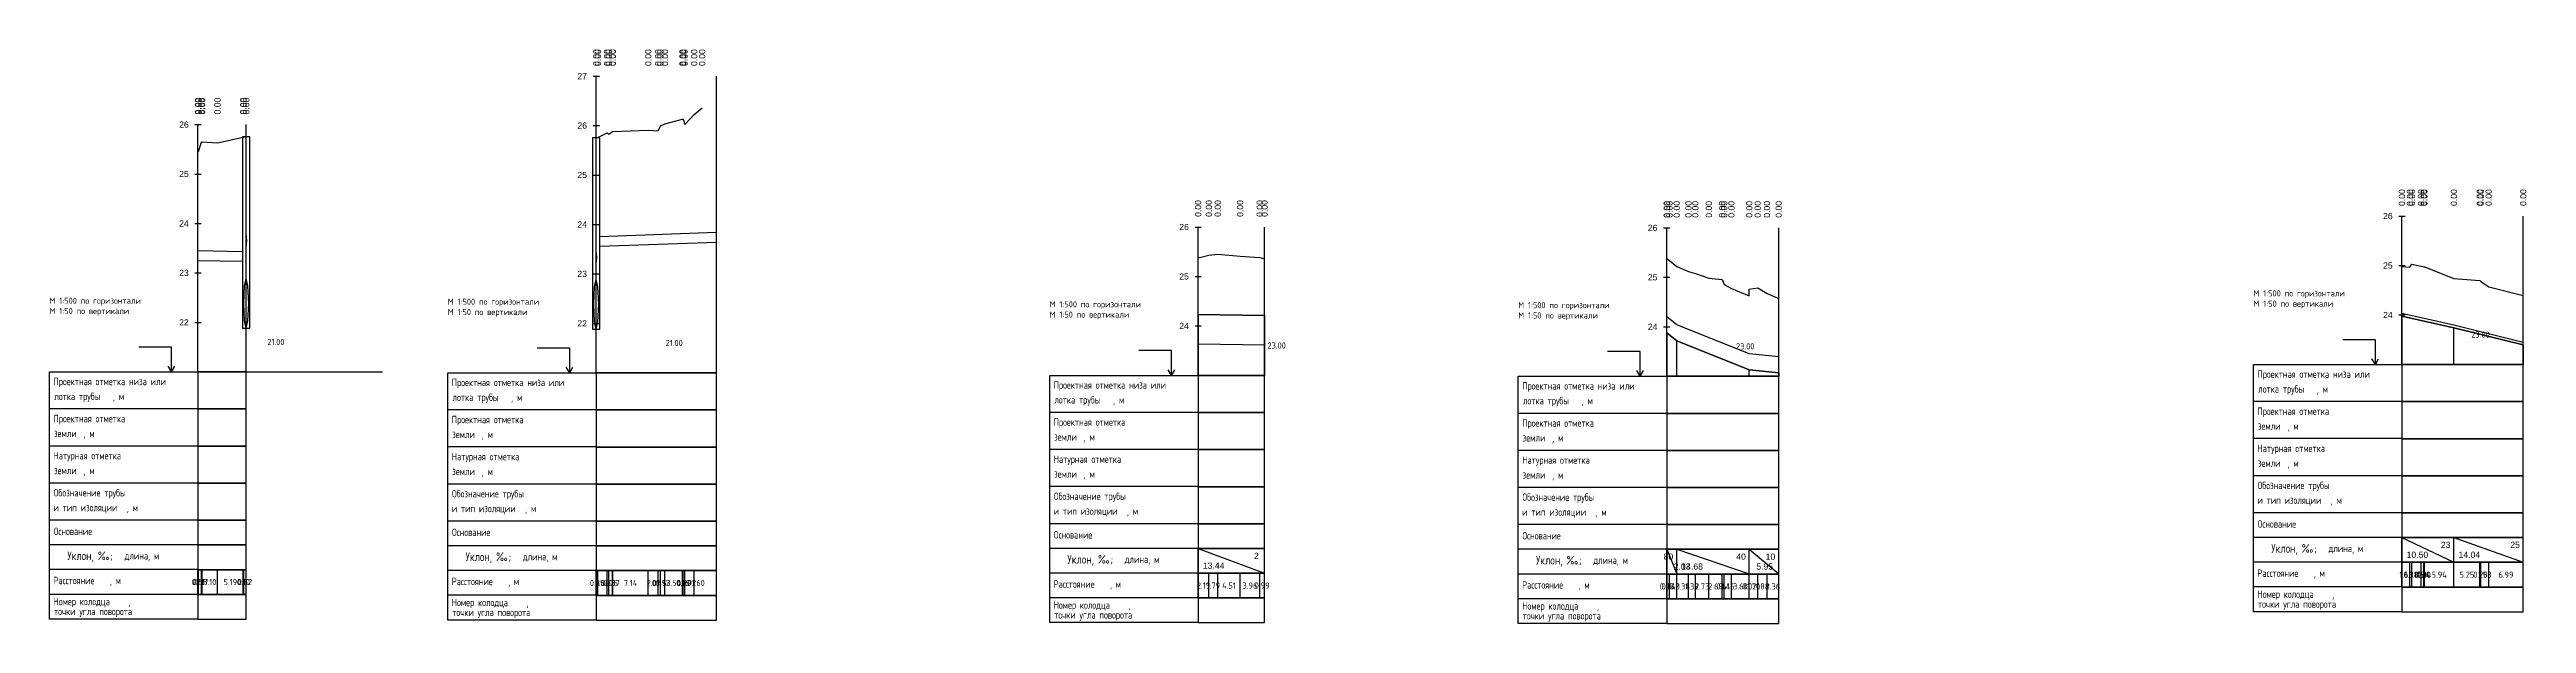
# Model space of a CAD drawing. Header units: metres. Extents: x 2491 to 4492, y 1184 to 2058.
# Drawn here: x 3991 to 4492, y 1191 to 1307 of the extents above; entities that cross this region are included whole.
import ezdxf
from ezdxf.enums import TextEntityAlignment as Align

# ---------------------------------------------------------------- set-up
doc = ezdxf.new("R2010")
doc.units = ezdxf.units.M
for name, color, linetype, lineweight in [('Сети_W1', 1, 'Continuous', 30), ('Сети_Вид.Профиля', 7, 'Continuous', 30), ('Сети_Вид.Профиля.Проектные.Данные', 1, 'Continuous', 30), ('Сети_Г1', 132, 'Continuous', 30), ('Сети_К2', 40, 'Continuous', 30), ('Сети_Т', 1, 'Continuous', 30)]:
    doc.layers.add(name, color=color, linetype=linetype, lineweight=lineweight)
doc.styles.get("Standard").update_dxf_attribs({"font": 'GOST_0.TTF'})

# ---------------------------------------------------------------- blocks, each defined once
blk = doc.blocks.new('Боковик Формы 2')
at = {"layer": 'Сети_Вид.Профиля'}
blk.add_lwpolyline([(0, 0), (0, -15), (0, -30), (0, -45), (0, -60), (0, -70), (0, -80), (0, -90), (0, -100), (-60, -100), (-60, 0)], close=True, dxfattribs=at)
for points in [[(-10.7, 0), (-10.7, 10), (-23.9, 10)], [(-10.7, 0), (-12.1, 2.3)], [(-10.7, 0), (-9.4, 2.3)], [(0, -15), (-60, -15)], [(0, -30), (-60, -30)], [(0, -45), (-60, -45)], [(0, -60), (-60, -60)], [(0, -70), (-60, -70)], [(0, -80), (-60, -80)], [(0, -90), (-60, -90)]]:
    blk.add_lwpolyline(points, dxfattribs=at)
at = {"color": 0, "linetype": 'Continuous'}
blk.add_text('Уклон, ‰;', height=3.5, dxfattribs=at).set_placement((-34.4, -74.4), align=Align.MIDDLE_RIGHT)
at = {"layer": 'Сети_Вид.Профиля'}
for s, p in [('Проектная отметка низа или', (-58.4, -5.4)), ('лотка трубы', (-58.1, -11.4)), ('м', (-32, -11.4)), ('Проектная отметка', (-58.4, -20.4)), (', ', (-34.4, -11.4)), ('земли', (-58.2, -26.4)), (', ', (-46.3, -26.4)), ('м', (-43.9, -26.4)), ('Натурная отметка', (-58.4, -35.4)), ('земли', (-58.2, -41.4)), ('м', (-43.9, -41.4)), ('Обозначение трубы', (-58.3, -50.4)), (', ', (-46.3, -41.4)), ('и тип изоляции', (-58.4, -56.4)), (', ', (-28.8, -56.4)), ('м', (-26.4, -56.4)), ('Основание', (-58.3, -66)), (' длина, м', (-31.2, -75.9)), ('Расстояние', (-58.4, -85.9)), (', ', (-35.6, -85.9)), ('м', (-33.3, -85.9)), ('Номер колодца', (-58.4, -94.4)), ('точки угла поворота', (-58.2, -98.4)), (',', (-28.2, -94.4))]:
    blk.add_text(s, height=3, dxfattribs=at).set_placement(p)

msp = doc.modelspace()

# ---------------------------------------------------------------- linework, layer by layer
at = {"color": 7, "linetype": 'Continuous', "lineweight": -3}
for p, q in [((4031.15, 1269.56), (4031.12, 1268.86)), ((4031.12, 1268.86), (4031.15, 1268.15)), ((4031.22, 1269.86), (4031.15, 1269.56)), ((4031.15, 1268.15), (4031.22, 1267.86)), ((4031.29, 1269.56), (4031.22, 1269.86)), ((4031.22, 1267.86), (4031.29, 1268.15)), ((4031.32, 1268.86), (4031.29, 1269.56)), ((4031.29, 1268.15), (4031.32, 1268.86)), ((4101.95, 1266.46), (4101.88, 1266.17)), ((4102.02, 1266.17), (4101.95, 1266.46)), ((4101.88, 1266.17), (4101.85, 1265.46)), ((4101.85, 1265.46), (4101.88, 1264.75)), ((4101.88, 1264.75), (4101.95, 1264.46)), ((4101.95, 1264.46), (4102.02, 1264.75)), ((4102.05, 1265.46), (4102.02, 1266.17)), ((4102.02, 1264.75), (4102.05, 1265.46)), ((4030.72, 1256.15), (4030.87, 1259.69)), ((4030.87, 1259.69), (4031.22, 1261.15)), ((4031.57, 1259.69), (4031.22, 1261.15)), ((4031.72, 1256.15), (4031.57, 1259.69)), ((4101.45, 1255.96), (4101.6, 1259.49)), ((4101.6, 1259.49), (4101.95, 1260.96)), ((4102.3, 1259.49), (4101.95, 1260.96)), ((4102.45, 1255.96), (4102.3, 1259.49)), ((4030.87, 1252.62), (4030.72, 1256.15)), ((4031.22, 1251.15), (4030.87, 1252.62)), ((4031.22, 1251.15), (4031.57, 1252.62)), ((4031.57, 1252.62), (4031.72, 1256.15)), ((4101.6, 1252.42), (4101.45, 1255.96)), ((4101.95, 1250.96), (4101.6, 1252.42)), ((4101.95, 1250.96), (4102.3, 1252.42)), ((4102.3, 1252.42), (4102.45, 1255.96))]:
    msp.add_line(p, q, dxfattribs=at)
msp.add_line((4031.22, 1242.31), (4058.75, 1242.31))
at = {"layer": 'Сети_W1', "color": 1, "linetype": 'Continuous', "lineweight": 30}
for p, q in [((4477.35, 1251.71), (4466.85, 1254.09)), ((4477.35, 1251.21), (4466.85, 1253.59)), ((4491.38, 1248.27), (4477.35, 1251.71)), ((4491.38, 1247.77), (4477.35, 1251.21))]:
    msp.add_line(p, q, dxfattribs=at)
at = {"layer": 'Сети_Вид.Профиля', "color": 7, "linetype": 'Continuous', "lineweight": 30}
for p, q in [((4101.33, 1302.11), (4102.58, 1302.11)), ((4101.95, 1242.11), (4101.95, 1302.11)), ((4126.25, 1242.11), (4126.25, 1302.11)), ((4020.85, 1292.31), (4022.1, 1292.31)), ((4021.47, 1242.31), (4021.47, 1292.31)), ((4031.22, 1242.31), (4031.22, 1292.31)), ((4101.33, 1292.11), (4102.58, 1292.11)), ((4020.85, 1282.31), (4022.1, 1282.31)), ((4101.33, 1282.11), (4102.58, 1282.11)), ((4020.85, 1272.31), (4022.1, 1272.31)), ((4101.33, 1272.11), (4102.58, 1272.11)), ((4222.96, 1271.59), (4224.21, 1271.59)), ((4223.58, 1241.59), (4223.58, 1271.59)), ((4237.02, 1241.59), (4237.02, 1271.59)), ((4317.65, 1271.42), (4318.9, 1271.42)), ((4318.27, 1241.42), (4318.27, 1271.42)), ((4340.91, 1241.42), (4340.91, 1271.42)), ((4466.23, 1273.8), (4467.48, 1273.8)), ((4466.85, 1243.8), (4466.85, 1273.8)), ((4491.38, 1243.8), (4491.38, 1273.8)), ((4020.85, 1262.31), (4022.1, 1262.31)), ((4101.33, 1262.11), (4102.58, 1262.11)), ((4222.96, 1261.59), (4224.21, 1261.59)), ((4317.65, 1261.42), (4318.9, 1261.42)), ((4466.23, 1263.8), (4467.48, 1263.8)), ((4020.85, 1252.31), (4022.1, 1252.31)), ((4101.33, 1252.11), (4102.58, 1252.11)), ((4222.96, 1251.59), (4224.21, 1251.59)), ((4317.65, 1251.42), (4318.9, 1251.42)), ((4466.23, 1253.8), (4467.48, 1253.8)), ((4021.47, 1242.31), (4031.22, 1242.31)), ((4101.95, 1242.11), (4126.25, 1242.11)), ((4223.58, 1241.59), (4237.02, 1241.59)), ((4318.27, 1241.42), (4340.91, 1241.42)), ((4466.85, 1243.8), (4491.38, 1243.8)), ((4021.47, 1197.29), (4021.47, 1202.29)), ((4021.6, 1197.29), (4021.6, 1202.29)), ((4022.15, 1197.29), (4022.15, 1202.29)), ((4022.31, 1197.29), (4022.31, 1202.29)), ((4025.42, 1197.29), (4025.42, 1202.29)), ((4030.61, 1197.29), (4030.61, 1202.29)), ((4030.7, 1197.29), (4030.7, 1202.29)), ((4101.95, 1197.1), (4101.95, 1202.1)), ((4102.3, 1197.1), (4102.3, 1202.1)), ((4104.16, 1197.1), (4104.16, 1202.1)), ((4104.49, 1197.1), (4104.49, 1202.1)), ((4105.24, 1197.1), (4105.24, 1202.1)), ((4105.31, 1197.1), (4105.31, 1202.1)), ((4112.46, 1197.1), (4112.46, 1202.1)), ((4114.47, 1197.1), (4114.47, 1202.1)), ((4114.92, 1197.1), (4114.92, 1202.1)), ((4115.84, 1197.1), (4115.84, 1202.1)), ((4119.38, 1197.1), (4119.38, 1202.1)), ((4119.54, 1197.1), (4119.54, 1202.1)), ((4119.83, 1197.1), (4119.83, 1202.1)), ((4121.75, 1197.1), (4121.75, 1202.1)), ((4223.58, 1196.58), (4223.58, 1201.58)), ((4225.77, 1196.58), (4225.77, 1201.58)), ((4227.56, 1196.58), (4227.56, 1201.58)), ((4232.07, 1196.58), (4232.07, 1201.58)), ((4236.03, 1196.58), (4236.03, 1201.58)), ((4318.27, 1196.41), (4318.27, 1201.41)), ((4318.35, 1196.41), (4318.35, 1201.41)), ((4318.86, 1196.41), (4318.86, 1201.41)), ((4320.29, 1196.41), (4320.29, 1201.41)), ((4322.68, 1196.41), (4322.68, 1201.41)), ((4324.07, 1196.41), (4324.07, 1201.41)), ((4326.8, 1196.41), (4326.8, 1201.41)), ((4329.49, 1196.41), (4329.49, 1201.41)), ((4329.9, 1196.41), (4329.9, 1201.41)), ((4331.36, 1196.41), (4331.36, 1201.41)), ((4334.96, 1196.41), (4334.96, 1201.41)), ((4334.97, 1196.41), (4334.97, 1201.41)), ((4336.67, 1196.41), (4336.67, 1201.41)), ((4338.55, 1196.41), (4338.55, 1201.41)), ((4466.85, 1198.78), (4466.85, 1203.78)), ((4468.48, 1198.78), (4468.48, 1203.78)), ((4468.86, 1198.78), (4468.86, 1203.78)), ((4470.72, 1198.78), (4470.72, 1203.78)), ((4471.26, 1198.78), (4471.26, 1203.78)), ((4471.3, 1198.78), (4471.3, 1203.78)), ((4471.41, 1198.78), (4471.41, 1203.78)), ((4477.35, 1198.78), (4477.35, 1203.78)), ((4482.6, 1198.78), (4482.6, 1203.78)), ((4482.81, 1198.78), (4482.81, 1203.78)), ((4484.39, 1198.78), (4484.39, 1203.78))]:
    msp.add_line(p, q, dxfattribs=at)
for points in [[(4021.47, 1234.79), (4031.22, 1234.79), (4031.22, 1242.29), (4021.47, 1242.29)], [(4101.95, 1234.6), (4126.25, 1234.6), (4126.25, 1242.1), (4101.95, 1242.1)], [(4223.58, 1234.08), (4237.02, 1234.08), (4237.02, 1241.58), (4223.58, 1241.58)], [(4318.27, 1233.91), (4340.91, 1233.91), (4340.91, 1241.41), (4318.27, 1241.41)], [(4466.85, 1236.28), (4491.38, 1236.28), (4491.38, 1243.78), (4466.85, 1243.78)], [(4021.47, 1227.29), (4031.22, 1227.29), (4031.22, 1234.79), (4021.47, 1234.79)], [(4101.95, 1227.1), (4126.25, 1227.1), (4126.25, 1234.6), (4101.95, 1234.6)], [(4223.58, 1226.58), (4237.02, 1226.58), (4237.02, 1234.08), (4223.58, 1234.08)], [(4318.27, 1226.41), (4340.91, 1226.41), (4340.91, 1233.91), (4318.27, 1233.91)], [(4466.85, 1228.78), (4491.38, 1228.78), (4491.38, 1236.28), (4466.85, 1236.28)], [(4021.47, 1219.79), (4031.22, 1219.79), (4031.22, 1227.29), (4021.47, 1227.29)], [(4101.95, 1219.6), (4126.25, 1219.6), (4126.25, 1227.1), (4101.95, 1227.1)], [(4223.58, 1219.08), (4237.02, 1219.08), (4237.02, 1226.58), (4223.58, 1226.58)], [(4318.27, 1218.91), (4340.91, 1218.91), (4340.91, 1226.41), (4318.27, 1226.41)], [(4466.85, 1221.28), (4491.38, 1221.28), (4491.38, 1228.78), (4466.85, 1228.78)], [(4021.47, 1212.29), (4031.22, 1212.29), (4031.22, 1219.79), (4021.47, 1219.79)], [(4101.95, 1212.1), (4126.25, 1212.1), (4126.25, 1219.6), (4101.95, 1219.6)], [(4223.58, 1211.58), (4237.02, 1211.58), (4237.02, 1219.08), (4223.58, 1219.08)], [(4318.27, 1211.41), (4340.91, 1211.41), (4340.91, 1218.91), (4318.27, 1218.91)], [(4466.85, 1213.78), (4491.38, 1213.78), (4491.38, 1221.28), (4466.85, 1221.28)], [(4021.47, 1207.29), (4031.22, 1207.29), (4031.22, 1212.29), (4021.47, 1212.29)], [(4101.95, 1207.1), (4126.25, 1207.1), (4126.25, 1212.1), (4101.95, 1212.1)], [(4223.58, 1206.58), (4237.02, 1206.58), (4237.02, 1211.58), (4223.58, 1211.58)], [(4318.27, 1206.41), (4340.91, 1206.41), (4340.91, 1211.41), (4318.27, 1211.41)], [(4466.85, 1208.78), (4491.38, 1208.78), (4491.38, 1213.78), (4466.85, 1213.78)], [(4021.47, 1202.29), (4031.22, 1202.29), (4031.22, 1207.29), (4021.47, 1207.29)], [(4101.95, 1202.1), (4126.25, 1202.1), (4126.25, 1207.1), (4101.95, 1207.1)], [(4223.58, 1201.58), (4237.02, 1201.58), (4237.02, 1206.58), (4223.58, 1206.58)], [(4318.27, 1201.41), (4340.91, 1201.41), (4340.91, 1206.41), (4318.27, 1206.41)], [(4466.85, 1203.78), (4491.38, 1203.78), (4491.38, 1208.78), (4466.85, 1208.78)], [(4021.47, 1197.29), (4031.22, 1197.29), (4031.22, 1202.29), (4021.47, 1202.29)], [(4101.95, 1197.1), (4126.25, 1197.1), (4126.25, 1202.1), (4101.95, 1202.1)], [(4223.58, 1196.58), (4237.02, 1196.58), (4237.02, 1201.58), (4223.58, 1201.58)], [(4318.27, 1196.41), (4340.91, 1196.41), (4340.91, 1201.41), (4318.27, 1201.41)], [(4466.85, 1198.78), (4491.38, 1198.78), (4491.38, 1203.78), (4466.85, 1203.78)], [(4021.47, 1192.29), (4031.22, 1192.29), (4031.22, 1197.29), (4021.47, 1197.29)], [(4101.95, 1192.1), (4126.25, 1192.1), (4126.25, 1197.1), (4101.95, 1197.1)], [(4223.58, 1191.58), (4237.02, 1191.58), (4237.02, 1196.58), (4223.58, 1196.58)], [(4318.27, 1191.41), (4340.91, 1191.41), (4340.91, 1196.41), (4318.27, 1196.41)], [(4466.85, 1193.78), (4491.38, 1193.78), (4491.38, 1198.78), (4466.85, 1198.78)]]:
    msp.add_3dface(points, dxfattribs=at)
at = {"layer": 'Сети_Вид.Профиля.Проектные.Данные', "color": 1, "linetype": 'Continuous', "lineweight": 30}
for p, q in [((4223.58, 1253.92), (4223.58, 1241.59)), ((4237.02, 1253.68), (4237.02, 1241.59)), ((4466.85, 1253.59), (4466.85, 1243.8)), ((4318.27, 1250.21), (4318.27, 1241.42)), ((4320.29, 1241.42), (4320.29, 1248.59)), ((4477.35, 1243.8), (4477.35, 1251.21)), ((4491.38, 1247.77), (4491.38, 1243.8)), ((4334.96, 1241.42), (4334.96, 1242.7)), ((4340.91, 1242.12), (4340.91, 1241.42)), ((4223.58, 1201.59), (4223.58, 1206.59)), ((4223.58, 1206.59), (4237.02, 1201.59)), ((4237.02, 1201.59), (4237.02, 1206.59)), ((4318.27, 1201.42), (4318.27, 1206.42)), ((4318.27, 1206.42), (4320.29, 1201.42)), ((4320.29, 1201.42), (4320.29, 1206.42)), ((4320.29, 1206.42), (4334.96, 1201.42)), ((4334.96, 1201.42), (4334.96, 1206.42)), ((4334.96, 1206.42), (4340.91, 1201.42)), ((4340.91, 1201.42), (4340.91, 1206.42)), ((4466.85, 1203.8), (4466.85, 1208.8)), ((4466.85, 1208.8), (4477.35, 1203.8)), ((4477.35, 1203.8), (4477.35, 1208.8)), ((4477.35, 1208.8), (4491.38, 1203.8)), ((4491.38, 1203.8), (4491.38, 1208.8))]:
    msp.add_line(p, q, dxfattribs=at)
at = {"layer": 'Сети_Вид.Профиля.Проектные.Данные', "color": 1, "linetype": 'Continuous', "lineweight": 30, "ltscale": 2, "flags": 128}
for points in [[(4101.95, 1289.66), (4102.3, 1289.71), (4104.16, 1290.64), (4104.49, 1290.39), (4105.24, 1290.94), (4105.31, 1290.88), (4112.46, 1291.15), (4114.47, 1291.06), (4114.92, 1292.09), (4115.84, 1292.47), (4119.38, 1293.39), (4119.54, 1293.43), (4119.83, 1292.36), (4121.75, 1294.32), (4123.35, 1295.67)], [(4021.47, 1286.85), (4021.6, 1286.86), (4022.15, 1288.74), (4022.31, 1288.8), (4025.42, 1288.59), (4030.61, 1289.76), (4030.7, 1289.78), (4031.22, 1289.86)], [(4223.58, 1265.39), (4225.77, 1265.91), (4227.56, 1266.08), (4232.07, 1265.71), (4236.03, 1265.41), (4237.02, 1265.15)], [(4318.27, 1265.21), (4318.35, 1265.17), (4318.86, 1264.82), (4320.29, 1263.59), (4322.68, 1262.62), (4324.07, 1262.21), (4326.8, 1261.22), (4329.49, 1261.01), (4329.9, 1259.96), (4331.36, 1259.14), (4334.96, 1257.7), (4334.97, 1259.01), (4336.67, 1259.29), (4338.55, 1258.13), (4340.91, 1257.12)], [(4466.85, 1263.59), (4468.48, 1263.46), (4468.86, 1264.05), (4470.72, 1263.68), (4471.26, 1263.52), (4471.3, 1263.52), (4471.41, 1263.55), (4477.35, 1261.21), (4482.6, 1260.77), (4482.81, 1260.59), (4484.39, 1259.52), (4491.38, 1257.77)], [(4223.58, 1253.92), (4237.02, 1253.68)], [(4466.85, 1253.59), (4477.35, 1251.21), (4491.38, 1247.77)], [(4318.27, 1250.21), (4320.29, 1248.59), (4334.96, 1242.7), (4340.91, 1242.12)]]:
    msp.add_lwpolyline(points, dxfattribs=at)
at = {"layer": 'Сети_Г1', "color": 132, "linetype": 'Continuous', "lineweight": 30}
for p, q in [((4320.29, 1251.84), (4318.27, 1253.46)), ((4334.96, 1245.95), (4320.29, 1251.84)), ((4320.29, 1248.59), (4318.27, 1250.21)), ((4334.96, 1242.7), (4320.29, 1248.59)), ((4340.91, 1245.37), (4334.96, 1245.95)), ((4340.91, 1242.12), (4334.96, 1242.7))]:
    msp.add_line(p, q, dxfattribs=at)
at = {"layer": 'Сети_К2', "color": 40, "linetype": 'Continuous', "lineweight": 30}
for p, q in [((4030.47, 1289.86), (4030.47, 1251.15)), ((4031.97, 1289.86), (4030.47, 1289.86)), ((4031.97, 1251.15), (4031.97, 1289.86)), ((4101.2, 1289.66), (4101.2, 1250.96)), ((4102.7, 1289.66), (4101.2, 1289.66)), ((4102.7, 1250.96), (4102.7, 1289.66)), ((4021.47, 1266.85), (4030.47, 1266.67)), ((4021.47, 1264.85), (4030.47, 1264.67)), ((4030.47, 1251.15), (4031.97, 1251.15)), ((4101.2, 1250.96), (4102.7, 1250.96))]:
    msp.add_line(p, q, dxfattribs=at)
for points in [[(4102.7, 1269.69), (4126.25, 1270.56)], [(4102.7, 1267.69), (4126.25, 1268.56)]]:
    msp.add_lwpolyline(points, dxfattribs=at)
at = {"layer": 'Сети_Т', "color": 1, "linetype": 'Continuous', "lineweight": 30}
for p, q in [((4237.02, 1253.68), (4223.58, 1253.92)), ((4237.02, 1247.68), (4223.58, 1247.92))]:
    msp.add_line(p, q, dxfattribs=at)

# ---------------------------------------------------------------- block references
at = {"layer": 'Сети_Вид.Профиля', "color": 7, "linetype": 'Continuous', "lineweight": 30, "xscale": 0.5, "yscale": 0.5, "zscale": 0.5}
for p in [(4021.47, 1242.3), (4101.95, 1242.11), (4223.58, 1241.59), (4318.27, 1241.41), (4466.85, 1243.79)]:
    msp.add_blockref('Боковик Формы 2', p, dxfattribs=at)

# ---------------------------------------------------------------- texts
at = {"color": 7, "linetype": 'Continuous', "lineweight": -3, "char_height": 1.25, "attachment_point": 5, "rotation": 90}
for insert in [(4101.95, 1305.86), (4102.3, 1305.86), (4104.16, 1305.86), (4104.49, 1305.86), (4105.24, 1305.86), (4105.31, 1305.86), (4112.46, 1305.86), (4114.47, 1305.86), (4114.92, 1305.86), (4115.84, 1305.86), (4119.38, 1305.86), (4119.54, 1305.86), (4119.83, 1305.86), (4121.75, 1305.86), (4123.35, 1305.86), (4021.47, 1296.06), (4021.6, 1296.06), (4022.15, 1296.06), (4022.31, 1296.06), (4025.42, 1296.06), (4030.61, 1296.06), (4030.7, 1296.06), (4031.22, 1296.06), (4223.58, 1275.34), (4225.77, 1275.34), (4227.56, 1275.34), (4232.07, 1275.34), (4236.03, 1275.34), (4237.02, 1275.34), (4318.27, 1275.17), (4318.35, 1275.17), (4318.86, 1275.17), (4320.29, 1275.17), (4322.68, 1275.17), (4324.07, 1275.17), (4326.8, 1275.17), (4329.49, 1275.17), (4329.9, 1275.17), (4331.36, 1275.17), (4334.96, 1275.17), (4334.97, 1275.17), (4336.67, 1275.17), (4338.55, 1275.17), (4340.91, 1275.17), (4466.85, 1277.55), (4468.48, 1277.55), (4468.86, 1277.55), (4470.72, 1277.55), (4471.26, 1277.55), (4471.3, 1277.55), (4471.41, 1277.55), (4477.35, 1277.55), (4482.6, 1277.55), (4482.81, 1277.55), (4484.39, 1277.55), (4491.38, 1277.55)]:
    msp.add_mtext('{\\fArial|b0|i0|c204|p34;0.00}', dxfattribs=dict(at, insert=insert))
at = {"layer": 'Сети_Вид.Профиля', "color": 7, "linetype": 'Continuous', "lineweight": 30, "char_height": 1.25}
for s, insert, attachment_point in [('{\\fArial|b0|i0|c204|p34;27}', (4100.08, 1302.11), 6), ('{\\fArial|b0|i0|c204|p34;26}', (4019.6, 1292.31), 6), ('{\\fArial|b0|i0|c204|p34;26}', (4100.08, 1292.11), 6), ('{\\fArial|b0|i0|c204|p34;25}', (4019.6, 1282.31), 6), ('{\\fArial|b0|i0|c204|p34;25}', (4100.08, 1282.11), 6), ('{\\fArial|b0|i0|c204|p34;24}', (4019.6, 1272.31), 6), ('{\\fArial|b0|i0|c204|p34;24}', (4100.08, 1272.11), 6), ('{\\fArial|b0|i0|c204|p34;26}', (4221.71, 1271.59), 6), ('{\\fArial|b0|i0|c204|p34;26}', (4316.4, 1271.42), 6), ('{\\fArial|b0|i0|c204|p34;26}', (4464.98, 1273.8), 6), ('{\\fArial|b0|i0|c204|p34;23}', (4019.6, 1262.31), 6), ('{\\fArial|b0|i0|c204|p34;23}', (4100.08, 1262.11), 6), ('{\\fArial|b0|i0|c204|p34;25}', (4221.71, 1261.59), 6), ('{\\fArial|b0|i0|c204|p34;25}', (4316.4, 1261.42), 6), ('{\\fArial|b0|i0|c204|p34;25}', (4464.98, 1263.8), 6), ('М 1:500 по горизонтали\\PМ 1:50 по вертикали\\P\\P\\P^I^I^I                                 {\\fArial|b0|i0|c204|p34;    }  21.00', (3991.47, 1257.31), 1), ('М 1:500 по горизонтали\\PМ 1:50 по вертикали\\P\\P\\P^I^I^I                                 {\\fArial|b0|i0|c204|p34;    }  21.00', (4071.95, 1257.11), 1), ('М 1:500 по горизонтали\\PМ 1:50 по вертикали\\P\\P\\P^I^I^I                                 {\\fArial|b0|i0|c204|p34;    }  23.00', (4193.58, 1256.59), 1), ('М 1:500 по горизонтали\\PМ 1:50 по вертикали\\P\\P\\P^I^I^I                                 {\\fArial|b0|i0|c204|p34;    }  23.00', (4288.27, 1256.42), 1), ('М 1:500 по горизонтали\\PМ 1:50 по вертикали\\P\\P\\P^I^I^I                                 {\\fArial|b0|i0|c204|p34;    }  23.00', (4436.85, 1258.8), 1), ('{\\fArial|b0|i0|c204|p34;22}', (4019.6, 1252.31), 6), ('{\\fArial|b0|i0|c204|p34;22}', (4100.08, 1252.11), 6), ('{\\fArial|b0|i0|c204|p34;24}', (4221.71, 1251.59), 6), ('{\\fArial|b0|i0|c204|p34;24}', (4316.4, 1251.42), 6), ('{\\fArial|b0|i0|c204|p34;24}', (4464.98, 1253.8), 6)]:
    msp.add_mtext(s, dxfattribs=dict(at, insert=insert, attachment_point=attachment_point))
at = {"layer": 'Сети_Вид.Профиля.Проектные.Данные', "color": 1, "linetype": 'Continuous', "lineweight": 30, "char_height": 1.25, "attachment_point": 5}
for s, insert in [('{\\fArial|b0|i0|c204|p34;23}', (4475.68, 1207.3)), ('{\\fArial|b0|i0|c204|p34;25}', (4489.72, 1207.3)), ('{\\fArial|b0|i0|c204|p34;13.44}', (4226.71, 1203.09)), ('{\\fArial|b0|i0|c204|p34;2}', (4235.36, 1205.09)), ('{\\fArial|b0|i0|c204|p34;80}', (4318.63, 1204.92)), ('{\\fArial|b0|i0|c204|p34;2.03}', (4321.39, 1202.92)), ('{\\fArial|b0|i0|c204|p34;14.68}', (4323.41, 1202.92)), ('{\\fArial|b0|i0|c204|p34;40}', (4333.3, 1204.92)), ('{\\fArial|b0|i0|c204|p34;5.95}', (4338.08, 1202.92)), ('{\\fArial|b0|i0|c204|p34;10}', (4339.24, 1204.92)), ('1.63', (4467.67, 1201.28)), ('0.38', (4468.67, 1201.28)), ('{\\fArial|b0|i0|c204|p34;10.50}', (4469.98, 1205.3)), ('1.85', (4469.79, 1201.28)), ('0.54', (4470.99, 1201.28)), ('0.04', (4471.28, 1201.28)), ('0.10', (4471.36, 1201.28)), ('5.94', (4474.38, 1201.28)), ('{\\fArial|b0|i0|c204|p34;14.04}', (4480.47, 1205.3)), ('5.25', (4479.98, 1201.28)), ('0.20', (4482.7, 1201.28)), ('1.58', (4483.6, 1201.28)), ('6.99', (4487.89, 1201.28)), ('0.13', (4021.54, 1199.79)), ('0.55', (4021.87, 1199.79)), ('0.17', (4022.23, 1199.79)), ('3.10', (4023.86, 1199.79)), ('5.19', (4028.01, 1199.79)), ('0.10', (4030.65, 1199.79)), ('0.52', (4030.96, 1199.79)), ('0.35', (4102.12, 1199.6)), ('1.86', (4103.23, 1199.6)), ('0.33', (4104.32, 1199.6)), ('0.75', (4104.87, 1199.6)), ('0.07', (4105.28, 1199.6)), ('7.14', (4108.88, 1199.6)), ('2.01', (4113.46, 1199.6)), ('0.45', (4114.69, 1199.6)), ('0.92', (4115.38, 1199.6)), ('3.54', (4117.61, 1199.6)), ('0.16', (4119.46, 1199.6)), ('0.30', (4119.68, 1199.6)), ('1.92', (4120.79, 1199.6)), ('1.60', (4122.55, 1199.6)), ('2.19', (4224.68, 1199.08)), ('1.79', (4226.67, 1199.08)), ('4.51', (4229.82, 1199.08)), ('3.96', (4234.05, 1199.08)), ('0.99', (4236.53, 1199.08)), ('0.08', (4318.31, 1198.91)), ('0.51', (4318.61, 1198.91)), ('1.43', (4319.58, 1198.91)), ('2.38', (4321.48, 1198.91)), ('1.39', (4323.37, 1198.91)), ('2.73', (4325.43, 1198.91)), ('2.69', (4328.14, 1198.91)), ('0.41', (4329.69, 1198.91)), ('1.46', (4330.63, 1198.91)), ('3.60', (4333.16, 1198.91)), ('0.02', (4334.97, 1198.91)), ('1.70', (4335.82, 1198.91)), ('1.88', (4337.61, 1198.91)), ('2.36', (4339.73, 1198.91))]:
    msp.add_mtext(s, dxfattribs=dict(at, insert=insert))

doc.saveas('drawing.dxf')
